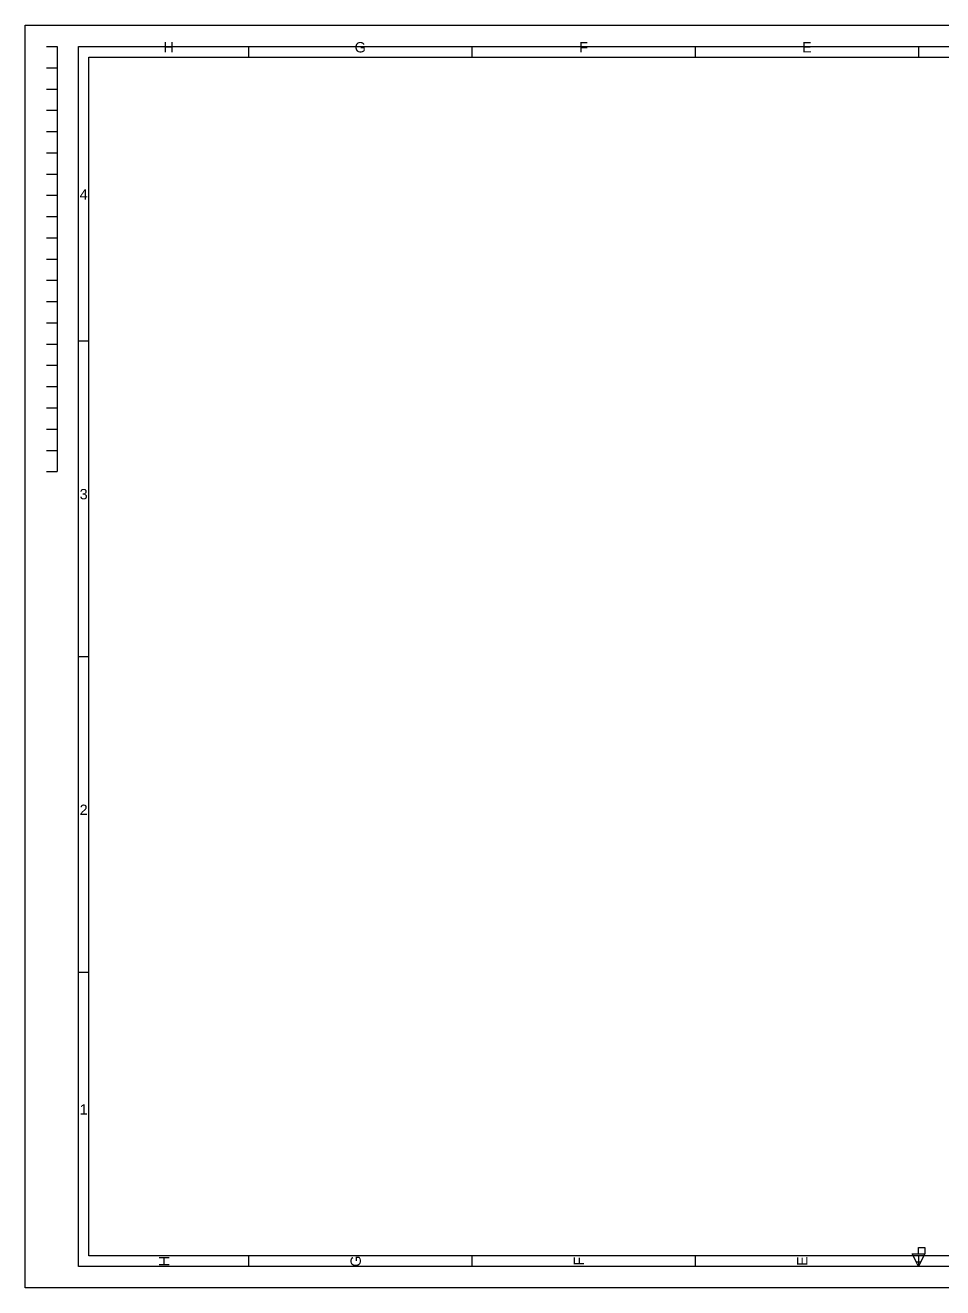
# Model space of a CAD drawing. Header units: millimetres. Extents: x 0 to 841, y 0 to 594.
# Drawn here: x 0 to 432, y 0 to 594 of the extents above; entities that cross this region are included whole.
import ezdxf
from ezdxf.enums import TextEntityAlignment as Align

# ---------------------------------------------------------------- set-up
doc = ezdxf.new("R2010")
doc.units = ezdxf.units.MM
doc.styles.add('ARIAL', font='arial.ttf')

msp = doc.modelspace()

# ---------------------------------------------------------------- linework, layer by layer
for p, q in [((10, 584), (15, 584)), ((15, 584), (15, 384)), ((105.12, 584), (105.12, 579)), ((210.25, 584), (210.25, 579)), ((315.37, 584), (315.37, 579)), ((420.5, 584), (420.5, 579)), ((10, 574), (15, 574)), ((10, 564), (15, 564)), ((10, 554), (15, 554)), ((10, 544), (15, 544)), ((10, 534), (15, 534)), ((10, 524), (15, 524)), ((10, 514), (15, 514)), ((10, 504), (15, 504)), ((10, 494), (15, 494)), ((10, 484), (15, 484)), ((10, 474), (15, 474)), ((10, 464), (15, 464)), ((10, 454), (15, 454)), ((25, 445.5), (30, 445.5)), ((10, 444), (15, 444)), ((10, 434), (15, 434)), ((10, 424), (15, 424)), ((10, 414), (15, 414)), ((10, 404), (15, 404)), ((10, 394), (15, 394)), ((10, 384), (15, 384)), ((25, 297), (30, 297)), ((25, 148.5), (30, 148.5)), ((420.5, 16), (420.5, 19)), ((420.5, 19), (423.5, 19)), ((423.5, 19), (423.5, 16)), ((105.12, 15), (105.12, 10)), ((210.25, 15), (210.25, 10)), ((315.37, 15), (315.37, 10)), ((420.5, 15), (420.5, 10))]:
    msp.add_line(p, q)
for points in [[(0, 594), (841, 594), (841, 0), (0, 0)], [(25, 584), (831, 584), (831, 10), (25, 10)], [(30, 579), (826, 579), (826, 15), (30, 15)], [(417.5, 16), (423.5, 16), (420.5, 10)], [(417.5, 16), (423.5, 16), (421.5, 12), (419.5, 12)]]:
    msp.add_lwpolyline(points, close=True)

# ---------------------------------------------------------------- texts
at = {"style": 'ARIAL'}
for s, p in [('H', (67.56, 579.75)), ('G', (157.69, 579.75)), ('F', (262.81, 579.75)), ('E', (367.94, 579.75)), ('4', (27.5, 510.5)), ('3', (27.5, 369.5)), ('2', (27.5, 221)), ('1', (27.5, 80))]:
    msp.add_text(s, height=4.86, dxfattribs=at).set_placement(p, align=Align.BOTTOM_CENTER)
for s, p in [('H', (69.31, 12.5)), ('G', (159.44, 12.5)), ('F', (264.56, 12.5)), ('E', (369.69, 12.5))]:
    msp.add_text(s, height=4.86, rotation=90, dxfattribs=at).set_placement(p, align=Align.BOTTOM_CENTER)

doc.saveas('drawing.dxf')
